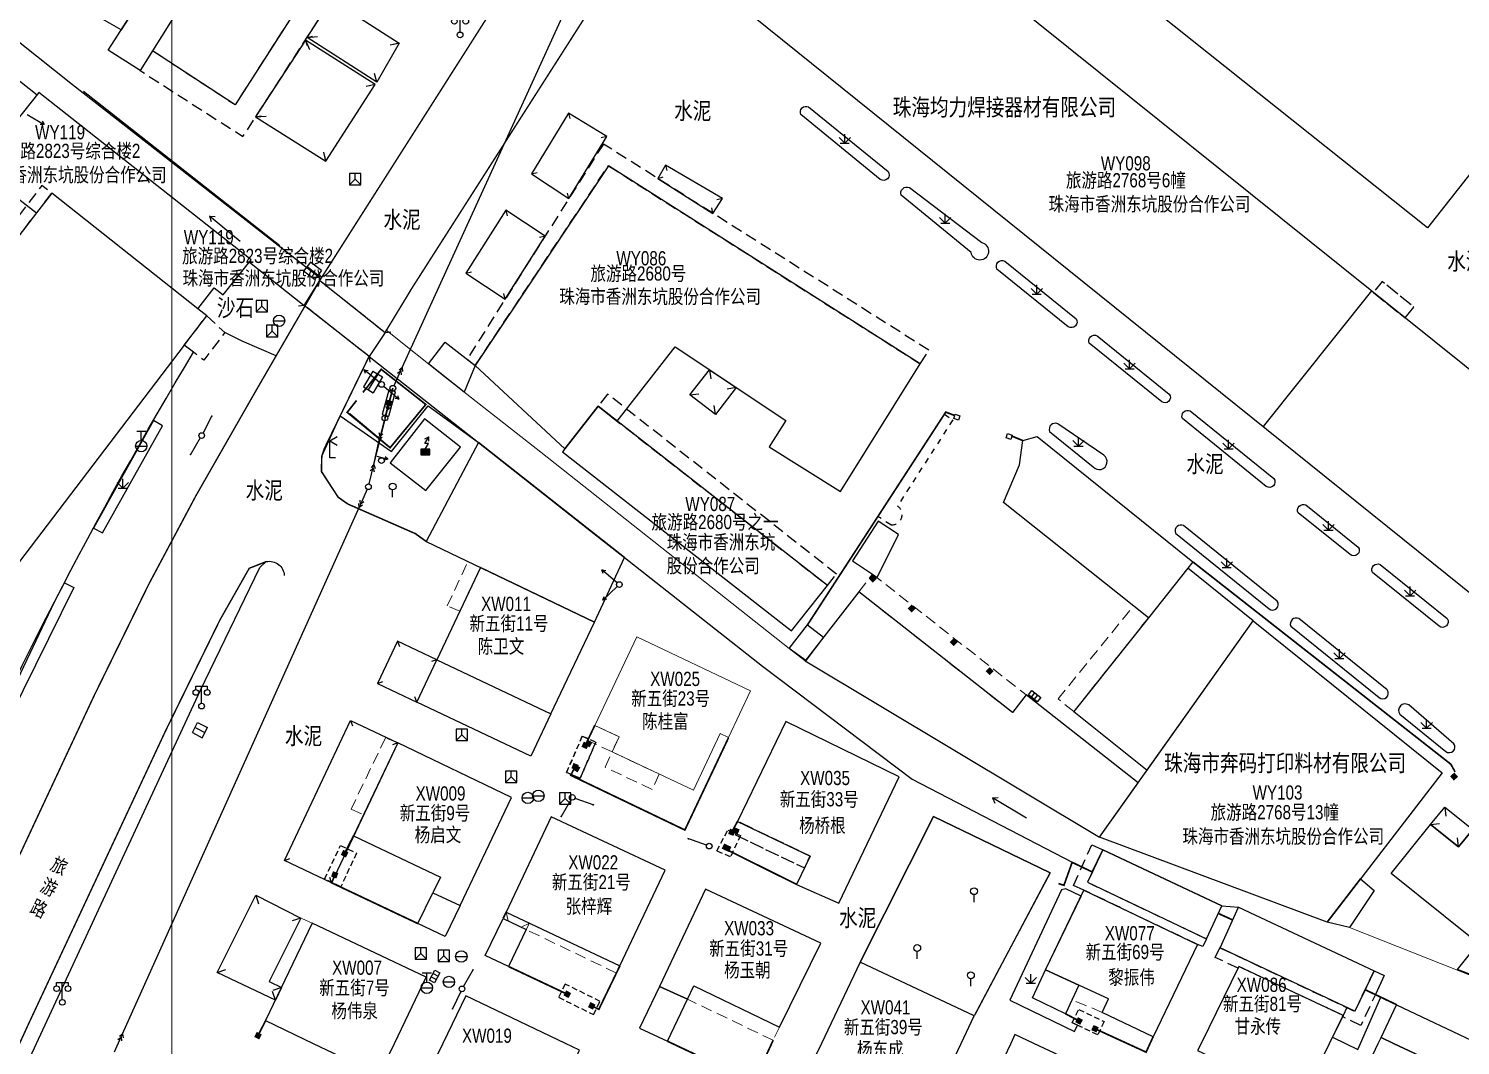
# Model space of a CAD drawing. Extents: x 396500 to 398250, y 1005980 to 1008200.
# Drawn here: x 397287.4 to 397413.3, y 1006999.8 to 1007089.2 of the extents above; entities that cross this region are included whole.
import ezdxf
from ezdxf.enums import TextEntityAlignment as Align

# ---------------------------------------------------------------- set-up
doc = ezdxf.new("R2010")
doc.units = 0
doc.header["$LTSCALE"] = 0.5
for name, pattern in [('X31', [1.8, 1.2, -0.6]), ('X32', [1.5, 1, -0.5]), ('X39', [3, 2.5, -0.5]), ('X5', [3, 2, -1]), ('X6', [2, 1, -1])]:
    doc.linetypes.add(name, pattern=pattern)
doc.layers.get('0').update_dxf_attribs({"linetype": 'CONTINUOUS'})
doc.layers.add('ASSIST', color=7, linetype='CONTINUOUS', plot=False)
for name, color, linetype in [('DLDW', 11, 'CONTINUOUS'), ('DLSS', 4, 'CONTINUOUS'), ('DMTZ', 3, 'CONTINUOUS'), ('GXYZ', 2, 'CONTINUOUS'), ('JMD', 6, 'CONTINUOUS'), ('SXSS', 5, 'CONTINUOUS'), ('ZBTZ', 3, 'CONTINUOUS'), ('权属人', 160, 'CONTINUOUS'), ('编号', 90, 'CONTINUOUS'), ('门牌号', 1, 'CONTINUOUS')]:
    doc.layers.add(name, color=color, linetype=linetype)
doc.layers.add('绘图层', color=6, linetype='CONTINUOUS', lineweight=5)
doc.styles.add('宋体', font='SIMSUN.TTF')
doc.styles.add('细等线体', font='长等线体_0.TTF', dxfattribs={"width": 0.8})
doc.linetypes.add('10422', pattern='A,2,[150,AAA.SHX,S=1,R=0,X=0,Y=1],2,[177,AAA.SHX,S=1,R=0,X=0,Y=0.8],1e-09', length=4)
doc.linetypes.add('1161', pattern='A,0,[149,AAA.SHX,S=0.15,R=0,X=0,Y=0],-1.6', length=1.6)
doc.linetypes.add('443', pattern='A,5,[169,AAA.SHX,S=0.83,R=0,X=0,Y=0],5', length=10)
doc.linetypes.add('444', pattern='A,4.5,[145,AAA.SHX,S=1,R=0,X=0,Y=1],4.5,-0.5,[146,AAA.SHX,S=1,R=0,X=0,Y=0],-0.5', length=10)
doc.linetypes.add('445', pattern='A,8,-0.5,[147,AAA.SHX,S=1,R=0,X=0,Y=0],-1.5', length=10)

# ---------------------------------------------------------------- blocks, each defined once
blk = doc.blocks.new('gc013a')
at = {"linetype": 'Continuous'}
blk.add_line((0.5, 0), (4, 0), dxfattribs=at)
at = {"linetype": 'Continuous', "flags": 128}
for points in [[(2.77, 0.35), (3.38, 0), (2.77, -0.35)], [(3.39, 0.35), (4, 0), (3.39, -0.35)]]:
    blk.add_lwpolyline(points, dxfattribs=at)
blk = doc.blocks.new('gc049')
for p, q in [((-1, 1), (-1, -1)), ((1, 1), (-1, 1)), ((-1, -1), (0, 0)), ((0, 0), (0, 1)), ((0, 0), (1, -1)), ((1, -1), (1, 1)), ((-1, -1), (1, -1))]:
    blk.add_line(p, q)
blk = doc.blocks.new('gc042')
blk.add_line((-1, 0), (1, 0))
blk.add_circle((0, 0), 1)
blk = doc.blocks.new('gc097')
for p, q in [((-1, 2.9), (-1, 3.5)), ((-1, 3.5), (1, 3.5)), ((0, 0.5), (0, 3.5)), ((1, 3.5), (1, 2.9))]:
    blk.add_line(p, q)
for centre in [(-1, 2.4), (1, 2.4), (0, 0)]:
    blk.add_circle(centre, 0.5)
blk = doc.blocks.new('gc133')
for p, q in [((-0.8, 2.6), (0.8, 2.6)), ((0, 1), (0, 2.6)), ((-1, 0), (1, 0))]:
    blk.add_line(p, q)
blk.add_circle((0, 0), 1)
blk = doc.blocks.new('gc041')
for p, q in [((-1, 0.5), (1, 0.5)), ((-1, -0.5), (-1, 0.5)), ((-0.33, 0.5), (-0.33, -0.5)), ((0.33, 0.5), (0.33, -0.5)), ((1, 0.5), (1, -0.5)), ((1, -0.5), (-1, -0.5))]:
    blk.add_line(p, q)
blk = doc.blocks.new('gc086')
for p, q in [((0, 0), (7, 0)), ((7, 0), (6.18, 0.57)), ((7, 0), (6.18, -0.57))]:
    blk.add_line(p, q)
blk = doc.blocks.new('gc052')
for p, q in [((0, 3), (1.3, 3.75)), ((0, 3), (1.3, 2.25)), ((0, 0), (0, 3)), ((1, 0), (0, 0))]:
    blk.add_line(p, q)
blk = doc.blocks.new('gc170')
at = {"linetype": 'Continuous'}
blk.add_circle((0, 0), 0.5, dxfattribs=at)
blk = doc.blocks.new('gc232')
for p, q in [((0.5, 1), (0.5, -1)), ((0.5, -1), (0.19, -0.46)), ((0.5, -1), (0.81, -0.46))]:
    blk.add_line(p, q)
blk.add_circle((0, 0), 0.5)
blk = doc.blocks.new('gc013c')
at = {"linetype": 'Continuous'}
blk.add_line((0.5, 0), (4, 0), dxfattribs=at)
at = {"linetype": 'Continuous', "const_width": 0.15, "flags": 128}
blk.add_lwpolyline([(3.775, 0, 1), (3.925, 0, 1)], format="xyb", close=True, dxfattribs=at)
blk = doc.blocks.new('gc013b')
at = {"linetype": 'Continuous'}
blk.add_line((0.5, 0), (4, 0), dxfattribs=at)
at = {"linetype": 'Continuous', "flags": 128}
blk.add_lwpolyline([(3.39, 0.35), (4, 0), (3.39, -0.35)], dxfattribs=at)
blk = doc.blocks.new('gc124')
for p, q in [((-1, 1), (0, 0)), ((-0.8, 0), (0.8, 0)), ((0, 0), (0, 1.6)), ((0, 0), (1, 1))]:
    blk.add_line(p, q)
blk = doc.blocks.new('gc325')
blk.add_line((0, 0), (0, 1.3))
blk.add_circle((0, 1.9), 0.6)
blk = doc.blocks.new('gc002')
at = {"const_width": 1}
blk.add_lwpolyline([(-0.5, 0), (0.5, 0)], dxfattribs=at)
blk = doc.blocks.new('*U88')
at = {"linetype": 'Continuous'}
for points in [[(0.8, 1), (-0.8, 1), (0.8, 0)], [(-0.8, 0), (0.8, 0), (-0.8, 1)], [(0.8, 0), (-0.8, 0), (0, 0)]]:
    blk.add_solid(points, dxfattribs=at)
blk = doc.blocks.new('gc129')
at = {"linetype": 'Continuous', "flags": 128}
for points in [[(-0.05, 2), (0.64, 3.2)], [(-0.05, 2.8), (0.64, 3.2)], [(0.64, 2.4), (0.64, 3.2)], [(-0.8, 0), (0, 0), (0.8, 0), (0.8, 1), (-0.8, 1), (-0.8, 0)], [(0.58, 2), (-0.05, 2)], [(0, 1), (0.58, 2)]]:
    blk.add_lwpolyline(points, dxfattribs=at)
at = {"linetype": 'Continuous'}
blk.add_blockref('*U88', (0, 0), dxfattribs=at)

msp = doc.modelspace()

# ---------------------------------------------------------------- linework, layer by layer
at = {"layer": 'ASSIST', "linetype": 'Continuous', "flags": 128}
for points in [[(397313.16, 1007067.95), (397312.19, 1007068.69)], [(397317.67, 1007059.11), (397316.84, 1007057.72)], [(397318.73, 1007054.98), (397319.43, 1007057.6)], [(397319.43, 1007057.6), (397318.73, 1007054.98)], [(397301.82, 1007027.32), (397302.68, 1007026.87)]]:
    msp.add_lwpolyline(points, dxfattribs=at)
msp.add_lwpolyline([(397313.01, 1007067.08), (397318.75, 1007062.5), (397317.34, 1007060.39), (397311.63, 1007064.88)], close=True, dxfattribs=at)
at = {"layer": 'ASSIST', "linetype": '1161', "flags": 128}
for points in [[(397322.53, 1007056.06), (397326.96, 1007052.83), (397322.35, 1007044.13), (397321.39, 1007044.82), (397315.45, 1007047.43), (397314.65, 1007047.99), (397313.16, 1007050.29), (397313.19, 1007051.64), (397314.8, 1007055.16), (397319.31, 1007052.03)], [(397366.96, 1007019.95), (397377.2, 1007014.98), (397370.54, 1007002.43), (397360.52, 1007007.14)]]:
    msp.add_lwpolyline(points, close=True, dxfattribs=at)
at = {"layer": 'DLDW', "color": 11, "linetype": 'Continuous'}
for p, q in [((397312.19, 1007068.69), (397311.58, 1007067.9)), ((397312.55, 1007067.16), (397311.58, 1007067.9)), ((397312.85, 1007067.55), (397311.88, 1007068.3)), ((397313.16, 1007067.95), (397312.55, 1007067.16)), ((397317.67, 1007059.11), (397318.53, 1007058.59)), ((397316.84, 1007057.72), (397317.69, 1007057.2)), ((397318.1, 1007058.85), (397317.27, 1007057.46)), ((397318.53, 1007058.59), (397317.69, 1007057.2)), ((397301.82, 1007027.32), (397302.27, 1007028.21)), ((397302.05, 1007027.76), (397302.91, 1007027.32)), ((397302.27, 1007028.21), (397303.14, 1007027.77)), ((397302.68, 1007026.87), (397303.14, 1007027.77))]:
    msp.add_line(p, q, dxfattribs=at)
at = {"layer": 'DLSS', "linetype": 'Continuous', "lineweight": 0, "const_width": 0.125, "flags": 128}
for points in [[(397278.92, 1007000), (397281.26, 1007005.09), (397293.17, 1007030.56), (397298, 1007040.41), (397302.14, 1007048.18), (397307.34, 1007057.28), (397313.01, 1007067.08), (397355.29, 1007133.51), (397393.14, 1007193.54), (397394.1, 1007195.04), (397397.24, 1007199.98), (397397.25, 1007200)], [(397308.31, 1007042.36), (397307.45, 1007042.02), (397306.81, 1007041.77), (397304.23, 1007037.22), (397299.48, 1007027.53), (397287.62, 1007002.16), (397286.61, 1006999.97)]]:
    msp.add_lwpolyline(points, dxfattribs=at)
at = {"layer": 'DLSS', "linetype": 'Continuous', "const_width": 0.125, "flags": 128}
for points in [[(397318.75, 1007062.5), (397321.16, 1007066.48), (397339.13, 1007094.61), (397359.91, 1007127.71), (397402.73, 1007195.84), (397405.37, 1007200)], [(397322.35, 1007044.13), (397321.39, 1007044.82), (397315.45, 1007047.43), (397314.65, 1007047.99), (397313.16, 1007050.29), (397313.19, 1007051.64), (397313.41, 1007052.3), (397317.34, 1007060.39)]]:
    msp.add_lwpolyline(points, dxfattribs=at)
at = {"layer": 'DLSS', "linetype": 'X6'}
msp.add_lwpolyline([(397367.92, 1007055.33), (397368.64, 1007054.81), (397363.79, 1007047.24, -0.788828), (397363.19, 1007045.59), (397362.06, 1007046.32)], format="xyb", dxfattribs=at)
at = {"layer": 'DMTZ', "linetype": '10422'}
for points in [[(397313.09, 1007067.21), (397291.28, 1007084.26), (397283.47, 1007090.47)], [(397281.82, 1007088.4), (397288.16, 1007083.4)], [(397306.82, 1007068.67), (397311.63, 1007064.88)], [(397317.34, 1007060.39), (397326.96, 1007052.83), (397337.1, 1007044.82), (397339.79, 1007042.72), (397351.93, 1007033.16), (397365.08, 1007023.22), (397379.14, 1007015.92), (397380.91, 1007015.07), (397381.84, 1007017.03), (397392.31, 1007012.09), (397393.77, 1007011.97), (397405.68, 1007006.38), (397406.58, 1007005.96), (397405.79, 1007004.29), (397407.66, 1007003.4), (397414.84, 1007000)], [(397317.34, 1007060.39), (397326.96, 1007052.83), (397337.1, 1007044.82), (397339.79, 1007042.72), (397351.93, 1007033.16), (397365.08, 1007023.22), (397379.14, 1007015.92), (397380.91, 1007015.07), (397381.84, 1007017.03), (397392.31, 1007012.09), (397393.77, 1007011.97), (397405.68, 1007006.38), (397406.58, 1007005.96), (397405.79, 1007004.29), (397407.66, 1007003.4), (397414.84, 1007000)], [(397259.52, 1006938.22), (397275.96, 1006973.83), (397288.1, 1007000)]]:
    msp.add_lwpolyline(points, dxfattribs=at)
at = {"layer": 'DMTZ', "linetype": '10422', "lineweight": 0}
msp.add_lwpolyline([(397423.42, 1007000), (397417.41, 1007004.79), (397416.04, 1007005.24), (397403.51, 1007010.18), (397401.56, 1007010.67), (397381.55, 1007018.12), (397355.67, 1007033.62), (397354.26, 1007034.71), (397332.43, 1007051.97), (397324.19, 1007058.44), (397318.82, 1007062.72)], dxfattribs=at)
at = {"layer": 'DMTZ', "linetype": '10422'}
msp.add_lwpolyline([(397288.1, 1007000), (397302.49, 1007031), (397307.74, 1007041.83), (397308.31, 1007042.36, -0.454867), (397309.89, 1007041.14)], format="xyb", dxfattribs=at)
at = {"layer": 'GXYZ', "linetype": 'Continuous'}
for p, q in [((397320.26, 1007059.42), (397360.18, 1007146.97)), ((397320.26, 1007059.42), (397320.26, 1007059.42)), ((397319.08, 1007057.44), (397318.5, 1007055.3)), ((397319.66, 1007057.28), (397319.08, 1007057.44)), ((397319.08, 1007055.14), (397319.66, 1007057.28)), ((397317.77, 1007050.88), (397318.95, 1007055.66)), ((397318.5, 1007055.3), (397319.08, 1007055.14)), ((397317.77, 1007050.88), (397318.23, 1007053.04)), ((397295.68, 1007000.84), (397316.47, 1007047.11))]:
    msp.add_line(p, q, dxfattribs=at)
at = {"layer": 'GXYZ', "linetype": 'Continuous', "const_width": 0.6, "flags": 128}
msp.add_lwpolyline([(397319.14, 1007056.53), (397319.02, 1007056.05)], dxfattribs=at)
at = {"layer": 'GXYZ', "linetype": 'Continuous', "flags": 128}
msp.add_lwpolyline([(397319.37, 1007057.36), (397318.79, 1007055.22)], dxfattribs=at)
at = {"layer": 'GXYZ', "linetype": 'Continuous'}
msp.add_lwpolyline([(397322.33, 1007048.6), (397325.37, 1007052.43), (397322.22, 1007054.9), (397319.2, 1007051.04)], close=True, dxfattribs=at)
at = {"layer": 'JMD', "linetype": 'Continuous'}
for p, q in [((397311.75, 1007088.21), (397312.11, 1007087.38)), ((397311.75, 1007088.21), (397311.86, 1007087.72)), ((397311.89, 1007088.43), (397312.38, 1007088.54)), ((397311.89, 1007088.43), (397312.82, 1007088.52)), ((397319.99, 1007087.95), (397319.21, 1007087.76)), ((397319.99, 1007087.95), (397319.51, 1007087.83)), ((397317.87, 1007084.29), (397317.09, 1007084.12)), ((397317.87, 1007084.29), (397317.38, 1007084.18)), ((397318.02, 1007084.5), (397317.83, 1007085.28)), ((397318.02, 1007084.5), (397317.9, 1007084.98)), ((397334.88, 1007081.78), (397335, 1007081.3)), ((397307.37, 1007081.45), (397307.86, 1007081.55)), ((397307.37, 1007081.45), (397308.29, 1007081.53)), ((397338.24, 1007079.73), (397337.75, 1007079.61)), ((397313.55, 1007077.55), (397313.37, 1007078.34)), ((397313.55, 1007077.55), (397313.44, 1007078.04)), ((397343.4, 1007077.22), (397343.52, 1007076.73)), ((397331.62, 1007076.45), (397332.11, 1007076.56)), ((397342.71, 1007076.05), (397343.19, 1007076.17)), ((397334.9, 1007074.27), (397334.79, 1007074.75)), ((397348.4, 1007074.29), (397347.92, 1007074.17)), ((397329.36, 1007073.26), (397329.47, 1007072.77)), ((397347.57, 1007072.97), (397347.46, 1007073.46)), ((397332.81, 1007070.97), (397332.32, 1007070.86)), ((397325.85, 1007067.72), (397326.34, 1007067.83)), ((397329.3, 1007065.43), (397329.2, 1007065.92)), ((397347.27, 1007059.23), (397347.39, 1007058.43)), ((397345.55, 1007057.03), (397346.34, 1007057.12)), ((397349.61, 1007057.67), (397348.81, 1007057.53)), ((397347.79, 1007055.28), (397347.68, 1007056.07)), ((397319.84, 1007035.36), (397320.01, 1007034.89)), ((397323.3, 1007033.73), (397322.83, 1007033.56)), ((397318.08, 1007031.64), (397318.55, 1007031.81)), ((397321.54, 1007030), (397321.37, 1007030.47)), ((397315.71, 1007028.4), (397315.88, 1007027.93)), ((397319.87, 1007026.43), (397319.4, 1007026.26)), ((397411.91, 1007020.78), (397411.99, 1007019.98)), ((397410.64, 1007019.24), (397411.44, 1007019.32)), ((397413.09, 1007017.27), (397413.01, 1007018.07)), ((397309.9, 1007016.08), (397310.37, 1007016.25)), ((397314.05, 1007014.12), (397313.88, 1007014.59)), ((397307.38, 1007013.03), (397307.63, 1007012.28)), ((397311.35, 1007011.02), (397310.59, 1007010.77)), ((397304, 1007006.24), (397304.76, 1007006.5)), ((397309.65, 1007004.92), (397308.89, 1007004.66)), ((397309.11, 1007003.8), (397308.84, 1007004.56))]:
    msp.add_line(p, q, dxfattribs=at)
at = {"layer": 'JMD', "linetype": 'Continuous', "flags": 128}
for points in [[(397324.3, 1007122.77), (397326.24, 1007125.8), (397333.17, 1007121.36), (397329.28, 1007115.3), (397327.38, 1007116.52), (397305.56, 1007082.51), (397298.3, 1007087.26), (397297.21, 1007085.53), (397294.42, 1007087.33), (397298.22, 1007093.26), (397302.1, 1007099.32), (397306.61, 1007106.35), (397308.94, 1007109.98), (397312.85, 1007116.08), (397313.31, 1007116.79), (397317.39, 1007123.15), (397319.23, 1007126.02)], [(397358.51, 1007113.02), (397362.59, 1007118.15), (397381.64, 1007103.02), (397389.37, 1007112.52), (397422.05, 1007086.49), (397410.37, 1007071.71)], [(397424.29, 1007051.04), (397357.34, 1007104.8), (397346.7, 1007091.47), (397348.49, 1007090.04), (397349.63, 1007091.48), (397414.81, 1007039.06)], [(397293.1, 1007090.5), (397294.1, 1007092.25), (397292.84, 1007092.96), (397296.14, 1007098.76), (397300.11, 1007096.21), (397295.56, 1007089.1)], [(397317.87, 1007084.29), (397311.75, 1007088.21), (397307.37, 1007081.45), (397313.55, 1007077.55)], [(397331.62, 1007076.45), (397334.9, 1007074.27), (397338.24, 1007079.73), (397334.88, 1007081.78)], [(397339.16, 1007054.7), (397344.26, 1007061.23), (397353.97, 1007054.77), (397352.51, 1007052.44), (397358.77, 1007048.53), (397365.79, 1007059.75), (397338.38, 1007077.15), (397326.67, 1007059.6), (397334.56, 1007052.28), (397337.48, 1007056.02)], [(397325.85, 1007067.72), (397329.3, 1007065.43), (397332.81, 1007070.97), (397329.36, 1007073.26)], [(397324.04, 1007061.66), (397326.67, 1007059.6), (397325.71, 1007057.24), (397322.57, 1007059.73)], [(397357.64, 1007040.26), (397337.48, 1007056.02), (397334.34, 1007052), (397354.47, 1007036.28)], [(397337.17, 1007037.04), (397339.79, 1007042.72), (397326.96, 1007052.83), (397322.35, 1007044.13)], [(397373.11, 1007047.56), (397374.5, 1007050.85), (397374.8, 1007053), (397376.06, 1007053.36), (397389.74, 1007042.34), (397385.84, 1007037.42)], [(397363.89, 1007044.75), (397362.09, 1007045.91), (397359.82, 1007042.41), (397361.59, 1007041.26), (397362, 1007040.97)], [(397337.17, 1007037.04), (397327.13, 1007041.84), (397323.3, 1007033.73), (397333.32, 1007028.97)], [(397395.06, 1007037.15), (397389.31, 1007041.79), (397385.84, 1007037.42), (397379.29, 1007029.17), (397385.73, 1007024.01)], [(397360.38, 1007039.71), (397355.67, 1007033.62), (397381.55, 1007018.12), (397384.95, 1007022.91), (397375.1, 1007030.64), (397373.9, 1007029.08)], [(397354.26, 1007034.71), (397355.88, 1007036.8), (397357.29, 1007035.71), (397355.72, 1007033.67)], [(397401.56, 1007010.67), (397381.55, 1007018.12), (397395.06, 1007037.15), (397411.67, 1007023.79)], [(397321.54, 1007030), (397323.3, 1007033.73), (397319.84, 1007035.36), (397318.08, 1007031.64)], [(397319.87, 1007026.43), (397314.05, 1007014.12), (397309.9, 1007016.08), (397315.71, 1007028.4)], [(397354.92, 1007013.98), (397358.63, 1007012.33), (397363.95, 1007023.43), (397353.97, 1007028.31), (397349.73, 1007019.52), (397356.11, 1007016.46)], [(397323.62, 1007014.62), (397322.96, 1007013.23), (397325.34, 1007012.11), (397329.87, 1007021.62), (397319.87, 1007026.43), (397315.98, 1007018.26)], [(397329.39, 1007011.54), (397339.39, 1007006.82), (397343.37, 1007015.22), (397333.36, 1007019.93)], [(397339.39, 1007006.82), (397343.37, 1007015.22), (397333.36, 1007019.93), (397329.39, 1007011.54)], [(397392.31, 1007012.09), (397381.84, 1007017.03), (397380.48, 1007014.16), (397390.94, 1007009.19)], [(397404.48, 1007014.47), (397405.7, 1007013.44), (397403.51, 1007010.18), (397401.56, 1007010.67)], [(397357.04, 1007008.81), (397346.91, 1007013.56), (397342.87, 1007005.01), (397345.34, 1007003.88), (397345.9, 1007005.05), (397353.43, 1007001.43)], [(397353.43, 1007001.43), (397357.04, 1007008.81), (397346.91, 1007013.56), (397342.87, 1007005.01), (397345.34, 1007003.88), (397345.9, 1007005.05)], [(397390.15, 1007008.69), (397386.26, 1007000.58), (397381.78, 1007002.73), (397382.34, 1007003.91), (397376.81, 1007006.46), (397380.18, 1007013.47)], [(397405.68, 1007006.38), (397403.99, 1007002.82), (397392.14, 1007008.4), (397393.77, 1007011.97)], [(397413.02, 1007006.49), (397414.18, 1007007.95), (397416.44, 1007006.16), (397415.84, 1007005.4)]]:
    msp.add_lwpolyline(points, close=True, dxfattribs=at)
at = {"layer": 'JMD', "linetype": 'X5', "flags": 128}
for points in [[(397298.3, 1007087.26), (397297.21, 1007085.53), (397306.26, 1007079.73), (397329.28, 1007115.3), (397327.38, 1007116.52), (397305.56, 1007082.51)], [(397303.07, 1007063.96), (397304.67, 1007062.49), (397302.81, 1007060.06), (397301.91, 1007060.76), (397301.1, 1007061.38)]]:
    msp.add_lwpolyline(points, close=True, dxfattribs=at)
at = {"layer": 'JMD', "linetype": 'Continuous', "flags": 128}
for points in [[(397298.22, 1007093.26), (397300.83, 1007091.28), (397298.3, 1007087.26)], [(397405.46, 1007066.16), (397395.94, 1007054.23)], [(397301.1, 1007061.38), (397266.53, 1007016)], [(397319.57, 1007000), (397322.35, 1007005.82), (397312.34, 1007010.57), (397308.25, 1007002.01), (397312.44, 1007000)], [(397369.39, 1007000), (397370.54, 1007002.43), (397360.52, 1007007.14), (397357.1, 1007000)], [(397401.75, 1007000), (397402.96, 1007002.46), (397393.79, 1007006.75), (397390.47, 1007000)], [(397334.6, 1007000), (397325.85, 1007004.18), (397323.82, 1007000)], [(397404.49, 1007000), (397406.28, 1007004.06), (397404.89, 1007004.72), (397403.99, 1007002.82), (397403.29, 1007003.16), (397402.96, 1007002.46), (397402.02, 1007000.56), (397403.16, 1007000)], [(397406.05, 1007000), (397406.3, 1007000.52), (397407.66, 1007003.4), (397414.84, 1007000)], [(397407.4, 1007000), (397406.3, 1007000.52), (397407.66, 1007003.4), (397414.84, 1007000)], [(397312.44, 1007000), (397318.24, 1006997.23), (397319.57, 1007000)], [(397323.82, 1007000), (397321.11, 1006994.43), (397323.28, 1006993.4), (397323.92, 1006994.76), (397326.76, 1006993.41), (397331.73, 1006991.06), (397333.73, 1006995.14), (397335.83, 1006999.41), (397334.6, 1007000)], [(397357.1, 1007000), (397356.63, 1006999.02), (397364.73, 1006995.47), (397364.11, 1006994.16), (397366.18, 1006993.18), (397368.52, 1006998.15), (397369.39, 1007000)], [(397373.74, 1007000), (397370.07, 1006992.26), (397372.4, 1006991.12), (397372.96, 1006992.3), (397378.56, 1006989.75), (397378.04, 1006988.66), (397380.11, 1006987.68), (397384.09, 1006996.09), (397375.78, 1007000)], [(397375.78, 1007000), (397374.11, 1007000.78), (397373.74, 1007000)], [(397390.47, 1007000), (397390.16, 1006999.37), (397399.33, 1006995.08), (397401.75, 1007000)], [(397414.84, 1007000), (397417.67, 1006998.66), (397417.15, 1006997.55), (397414.24, 1006998.94), (397413.4, 1006997.17), (397416.32, 1006995.8), (397412.1, 1006986.84), (397402.08, 1006991.6), (397406.05, 1007000)], [(397403.16, 1007000), (397404.25, 1006999.46), (397404.49, 1007000)], [(397406.3, 1007000.52), (397407.4, 1007000)], [(397414.84, 1007000), (397417.67, 1006998.66), (397416.32, 1006995.8), (397407.4, 1007000)], [(397407.4, 1007000), (397413.4, 1006997.17)]]:
    msp.add_lwpolyline(points, dxfattribs=at)
at = {"layer": 'JMD', "linetype": 'Continuous'}
for points in [[(397318.02, 1007084.5), (397311.89, 1007088.43), (397314.04, 1007091.77), (397319.99, 1007087.95)], [(397349.61, 1007057.67), (397347.79, 1007055.28), (397345.55, 1007057.03), (397347.27, 1007059.23)], [(397368.86, 1007055.32), (397369.27, 1007055.18), (397369.14, 1007054.8), (397368.73, 1007054.94)], [(397373.46, 1007053.61), (397373.87, 1007053.47), (397373.74, 1007053.09), (397373.33, 1007053.23)], [(397323.3, 1007033.73), (397333.32, 1007028.97), (397331.56, 1007025.25), (397321.54, 1007030)], [(397411.91, 1007020.78), (397414.36, 1007018.81), (397413.09, 1007017.27), (397410.64, 1007019.24)], [(397421.25, 1007013.29), (397416.52, 1007007.44), (397407.18, 1007014.93), (397410.64, 1007019.24), (397413.09, 1007017.27), (397414.36, 1007018.81)], [(397311.35, 1007011.02), (397308.57, 1007005.44), (397309.65, 1007004.92), (397309.11, 1007003.8), (397304, 1007006.24), (397307.38, 1007013.03)], [(397322.96, 1007013.23), (397325.34, 1007012.11), (397324.02, 1007009.41), (397321.64, 1007010.53)], [(397331.16, 1007010.01), (397329.6, 1007006.76), (397327.56, 1007007.74), (397329.13, 1007010.99)], [(397376.81, 1007006.46), (397379.72, 1007005.12), (397378.55, 1007002.61), (397375.66, 1007004.01)], [(397342.87, 1007005.01), (397341.11, 1007001.35), (397343.57, 1007000.19), (397345.34, 1007003.88)]]:
    msp.add_lwpolyline(points, close=True, dxfattribs=at)
at = {"layer": 'JMD', "linetype": 'Continuous', "flags": 128}
msp.add_lwpolyline([(397283.01, 1007076.94), (397288.12, 1007073.01), (397252.75, 1007026.99), (397266.53, 1007016, 0.487634), (397278.92, 1007016.13, -0.032506), (397301.91, 1007060.76), (397301.1, 1007061.38), (397303.07, 1007063.96), (397302.28, 1007064.59), (397303.74, 1007066.43), (397304.52, 1007065.8), (397306.98, 1007068.88), (397288.32, 1007083.6)], format="xyb", close=True, dxfattribs=at)
at = {"layer": 'JMD', "linetype": '444', "flags": 128}
msp.add_lwpolyline([(397309.49, 1007070.13), (397292.23, 1007083.69)], dxfattribs=at)
at = {"layer": 'JMD', "linetype": 'X5'}
for points in [[(397338.38, 1007077.15), (397365.79, 1007059.75), (397366.55, 1007060.94), (397337.94, 1007079.07), (397325.96, 1007060.15), (397326.67, 1007059.6)], [(397357.64, 1007040.26), (397358.42, 1007041.26), (397338.31, 1007057.08), (397337.48, 1007056.02)], [(397380.48, 1007014.16), (397390.94, 1007009.19), (397390.62, 1007008.53), (397390.15, 1007008.69), (397380.18, 1007013.47), (397379.26, 1007013.89), (397380.86, 1007017.47), (397381.84, 1007017.03)], [(397405.68, 1007006.38), (397406.58, 1007005.96), (397404.51, 1007001.57), (397402.9, 1007002.36), (397402.96, 1007002.46), (397393.79, 1007006.75), (397393.73, 1007006.61), (397391.72, 1007007.55), (397392.12, 1007008.41), (397403.99, 1007002.82)]]:
    msp.add_lwpolyline(points, close=True, dxfattribs=at)
at = {"layer": 'JMD', "linetype": 'Continuous', "elevation": 16.87, "flags": 128}
msp.add_lwpolyline([(397343.4, 1007077.22), (397342.71, 1007076.05), (397347.57, 1007072.97), (397348.4, 1007074.29)], close=True, dxfattribs=at)
at = {"layer": 'JMD', "linetype": 'X5', "elevation": 45.01, "flags": 128}
msp.add_lwpolyline([(397253.9, 1007030.3), (397254.78, 1007029.63), (397289.46, 1007074.75), (397288.58, 1007075.42)], close=True, dxfattribs=at)
at = {"layer": 'JMD', "linetype": 'Continuous', "elevation": 16.41, "flags": 128}
msp.add_lwpolyline([(397302.28, 1007064.59), (397289.46, 1007074.75), (397288.12, 1007073.01)], dxfattribs=at)
at = {"layer": 'JMD', "linetype": 'X39', "flags": 128}
for points in [[(397408.4, 1007063.8), (397409.16, 1007064.74), (397406.38, 1007066.98), (397405.63, 1007066.02)], [(397349.73, 1007019.52), (397349.18, 1007018.51), (397355.61, 1007015.42), (397356.11, 1007016.46)]]:
    msp.add_lwpolyline(points, close=True, dxfattribs=at)
at = {"layer": 'JMD', "color": 6, "linetype": '443', "const_width": 0.15, "flags": 128}
for points in [[(397315.63, 1007055.36), (397319.19, 1007052.37), (397322.33, 1007056.17), (397318.41, 1007059.26), (397316.8, 1007057.23)], [(397322.33, 1007056.17), (397318.41, 1007059.26), (397316.8, 1007057.23)], [(397316.24, 1007056.52), (397315.42, 1007055.48), (397319.19, 1007052.37), (397322.33, 1007056.17)], [(397316.24, 1007056.52), (397315.42, 1007055.48)], [(397368.82, 1007055.2), (397368.03, 1007055.5), (397358.6, 1007040.99), (397355.88, 1007036.8)], [(397374.8, 1007053), (397373.84, 1007053.39)], [(397412.8, 1007023.87), (397412.43, 1007024.54), (397389.74, 1007042.34)], [(397337.18, 1007027.96), (397336.37, 1007026.24)], [(397335.4, 1007024.22), (397335.07, 1007023.57), (397345.1, 1007018.76), (397348.94, 1007026.88)], [(397336.55, 1007026.63), (397336.37, 1007026.24)], [(397349.73, 1007019.52), (397349.18, 1007018.51)], [(397315.98, 1007018.26), (397315.21, 1007016.75)], [(397348.58, 1007017.13), (397354.92, 1007013.98)], [(397380.91, 1007015.07), (397379.14, 1007015.92), (397378.42, 1007013.9), (397377.94, 1007014.05)], [(397314.31, 1007014.73), (397314.05, 1007014.12), (397321.64, 1007010.53)], [(397329.39, 1007011.54), (397329.13, 1007010.99)], [(397393.25, 1007010.85), (397392, 1007011.42)], [(397329.6, 1007006.76), (397334.77, 1007004.32)], [(397336.91, 1007003.3), (397337.54, 1007003), (397339.39, 1007006.82)], [(397407.66, 1007003.4), (397404.89, 1007004.72)], [(397407.66, 1007003.4), (397406.28, 1007004.06)], [(397378.55, 1007002.61), (397379.75, 1007001.97)], [(397308.25, 1007002.01), (397307.58, 1007000.68)], [(397381.15, 1007001.29), (397383.96, 1007000)], [(397343.57, 1007000.19), (397348.01, 1006998.09)], [(397343.57, 1007000.19), (397343.97, 1007000)], [(397351.16, 1006996.6), (397352.86, 1007000.27)], [(397352.74, 1007000), (397352.86, 1007000.27)], [(397383.96, 1007000), (397385.64, 1006999.23), (397385.99, 1007000)], [(397385.99, 1007000), (397386.26, 1007000.58)]]:
    msp.add_lwpolyline(points, dxfattribs=at)
at = {"layer": 'JMD', "linetype": 'X5', "lineweight": 0}
for points in [[(397324.21, 1007038.47), (397326.04, 1007042.36), (397327.13, 1007041.84), (397325.32, 1007038)], [(397360.38, 1007039.71), (397361.59, 1007041.26), (397375.1, 1007030.64), (397373.9, 1007029.08)], [(397379.29, 1007029.17), (397377.9, 1007030.28), (397384.53, 1007038.46), (397385.84, 1007037.42)], [(397338.7, 1007025.63), (397336.55, 1007026.63), (397337.18, 1007027.96), (397339.32, 1007026.96)], [(397319.87, 1007026.43), (397318.78, 1007026.86), (397315.77, 1007020.6), (397316.85, 1007020.09)], [(397338.08, 1007024.28), (397338.7, 1007025.63), (397342.85, 1007023.67), (397342.23, 1007022.32)], [(397329.39, 1007011.54), (397329.57, 1007010.77), (397330.71, 1007010.22), (397331.44, 1007010.58)], [(397312.34, 1007010.57), (397311.35, 1007011.02), (397308.57, 1007005.44), (397309.65, 1007004.92)], [(397331.44, 1007010.58), (397339.39, 1007006.82), (397339.08, 1007006.18), (397331.16, 1007010.01)], [(397352.86, 1007000.27), (397345.34, 1007003.88), (397345.9, 1007005.05), (397353.43, 1007001.43)], [(397381.78, 1007002.73), (397379.12, 1007003.84), (397379.72, 1007005.12), (397382.34, 1007003.91)]]:
    msp.add_lwpolyline(points, close=True, dxfattribs=at)
at = {"layer": 'JMD', "linetype": 'Continuous', "lineweight": 0}
msp.add_lwpolyline([(397345.85, 1007022.26), (397348.21, 1007027.23), (397348.94, 1007026.88), (397350.86, 1007031), (397340.88, 1007035.74), (397337.18, 1007027.96), (397339.32, 1007026.96), (397338.7, 1007025.63)], close=True, dxfattribs=at)
at = {"layer": 'JMD', "linetype": 'X32'}
for points in [[(397334.7, 1007023.82), (397336.08, 1007027), (397337.27, 1007026.49), (397335.9, 1007023.31)], [(397347.9, 1007016.93), (397348.87, 1007018.76), (397349.99, 1007018.28), (397349.1, 1007016.41)], [(397314.85, 1007013.77), (397313.43, 1007014.46), (397314.83, 1007017.4), (397316.25, 1007016.72)], [(397334, 1007004.06), (397337.07, 1007002.53), (397337.65, 1007003.69), (397334.58, 1007005.22)], [(397381.95, 1007001.91), (397381.39, 1007000.74), (397379.15, 1007001.82), (397379.72, 1007002.99)]]:
    msp.add_lwpolyline(points, close=True, dxfattribs=at)
at = {"layer": 'JMD', "linetype": 'X32', "flags": 128}
msp.add_lwpolyline([(397336.08, 1007027), (397334.7, 1007023.82), (397335.9, 1007023.31), (397337.27, 1007026.49)], close=True, dxfattribs=at)
at = {"layer": 'JMD', "linetype": '445', "flags": 128}
msp.add_lwpolyline([(397370.64, 1007002.61), (397377.2, 1007014.98), (397366.96, 1007019.95), (397360.52, 1007007.14)], dxfattribs=at)
at = {"layer": 'SXSS', "linetype": 'Continuous'}
for p, q in [((397313.01, 1007067.08), (397311.63, 1007064.88)), ((397313.01, 1007067.08), (397312.95, 1007067.57)), ((397311.63, 1007064.88), (397311.13, 1007064.82)), ((397318.75, 1007062.5), (397317.34, 1007060.39)), ((397318.75, 1007062.5), (397319.25, 1007062.56)), ((397317.34, 1007060.39), (397317.4, 1007059.9))]:
    msp.add_line(p, q, dxfattribs=at)
at = {"layer": 'SXSS', "linetype": 'X31', "flags": 128}
for points in [[(397313.01, 1007067.08), (397318.75, 1007062.5)], [(397317.34, 1007060.39), (397311.63, 1007064.88)]]:
    msp.add_lwpolyline(points, dxfattribs=at)
at = {"layer": 'ZBTZ', "linetype": '1161'}
for points in [[(397355.3, 1007081.66, -0.714714), (397355.98, 1007082.33), (397362.96, 1007076.65, -0.84489), (397362.28, 1007075.95)], [(397364.12, 1007074.56, -0.677606), (397364.83, 1007075.24), (397371.2, 1007070.4, -1.878917), (397370.25, 1007069.53)], [(397372.53, 1007068.08, -0.721259), (397373.21, 1007068.78), (397379.48, 1007063.71, -0.84489), (397378.8, 1007063.01)], [(397380.65, 1007061.55, -0.712676), (397381.33, 1007062.22), (397387.68, 1007057.08, -0.879475), (397387.01, 1007056.41)], [(397388.84, 1007054.93, -0.709935), (397389.52, 1007055.6), (397396.87, 1007049.66, -0.84489), (397396.2, 1007048.96)], [(397377.87, 1007054.47, 0.677606), (397377.16, 1007053.8), (397380.99, 1007050.7, 1.149447), (397381.92, 1007051.7)], [(397399.01, 1007046.64, -0.717909), (397399.69, 1007047.34), (397404.28, 1007043.64, -0.878002), (397403.58, 1007042.97)], [(397388.94, 1007045.53, 0.677606), (397388.23, 1007044.86), (397396.46, 1007038.21, 0.878002), (397397.17, 1007038.88)], [(397405.54, 1007041.41, -0.72252), (397406.22, 1007042.1), (397412.11, 1007037.34, -0.855556), (397411.39, 1007036.68)], [(397399.06, 1007037.35, 0.677606), (397398.35, 1007036.68), (397406.12, 1007030.4, 0.878002), (397406.83, 1007031.07)], [(397408.72, 1007029.76, 0.8194), (397407.94, 1007028.93), (397411.98, 1007025.67, 0.878002), (397412.69, 1007026.34)]]:
    msp.add_lwpolyline(points, format="xyb", close=True, dxfattribs=at)
at = {"layer": 'ZBTZ', "linetype": '1161', "elevation": 16.41, "flags": 128}
msp.add_lwpolyline([(397309.17, 1007060.44), (397306.18, 1007061.75), (397304.67, 1007062.49)], dxfattribs=at)
at = {"layer": 'ZBTZ', "linetype": '1161', "flags": 128}
for points in [[(397293.9, 1007044.88), (397299.18, 1007054.28), (397298.38, 1007054.75), (397293.11, 1007045.31)], [(397379.15, 1007001.82), (397379.33, 1007002.19), (397378.55, 1007002.61), (397375.66, 1007004.01), (397376.81, 1007006.46), (397379.92, 1007012.94), (397378.58, 1007013.59), (397378.21, 1007013.49), (397373.66, 1007003.81), (397379.36, 1007001.04), (397379.61, 1007001.6)]]:
    msp.add_lwpolyline(points, close=True, dxfattribs=at)
msp.add_lwpolyline([(397252.75, 1007026.99), (397266.53, 1007016, 0.48763), (397278.92, 1007016.13), (397289.69, 1007038.82), (397290.58, 1007040.49), (397291.38, 1007040.07), (397285.79, 1007028.75), (397280.14, 1007016.53, -0.537214), (397265.59, 1007015.46), (397251.47, 1007026.77), (397252.47, 1007028.54), (397253.39, 1007027.83)], format="xyb", close=True, dxfattribs=at)
at = {"layer": '绘图层', "linetype": 'Continuous', "flags": 128}
for points in [[(396900, 1007130), (396900, 1006730), (397300, 1006730), (397300, 1007130)], [(397300, 1007130), (397300, 1006730), (397700, 1006730), (397700, 1007130)]]:
    msp.add_lwpolyline(points, close=True, dxfattribs=at)

# ---------------------------------------------------------------- block references
at = {"layer": 'DLDW', "linetype": 'Continuous', "xscale": 0.5, "yscale": 0.5, "zscale": 0.5}
for p in [(397325.34, 1007088.66, 16.71), (397302.62, 1007029.65, 32.82), (397290.38, 1007003.61, 32.84)]:
    msp.add_blockref('gc097', p, dxfattribs=at)
at = {"layer": 'DLSS', "linetype": 'Continuous', "xscale": 0.5, "yscale": 0.5}
msp.add_blockref('gc052', (397313.9, 1007051.48, 16.45), dxfattribs=at)
at = {"layer": 'GXYZ', "linetype": 'Continuous', "yscale": 0.5}
for name, p, xscale, rotation in [('gc013b', (397287.07, 1007081.8), 0.5, 329.4932666652794), ('gc013b', (397318.44, 1007057.93), 0.5, 139.7699079560688), ('gc013a', (397319.43, 1007057.6), 0.4999999999999999, 65.48706232848261), ('gc013b', (397318.44, 1007057.93), 0.5, 319.9101408853655), ('gc013a', (397319.43, 1007057.6), 0.4999999999999999, 256.1116353303746), ('gc013c', (397302.63, 1007053.44), 0.5, 62.58983690081889), ('gc013a', (397318.73, 1007054.98), 0.4999999999999998, 255.6199995797841), ('gc013c', (397302.63, 1007053.44), 0.5, 239.3386150266341), ('gc013a', (397317.29, 1007048.94), 0.5, 76.11163533037453), ('gc013a', (397317.29, 1007048.94), 0.4999999999999999, 245.8049744590901), ('gc013b', (397339.34, 1007040.34), 0.5, 139.9101408853655), ('gc013b', (397339.34, 1007040.34), 0.5, 223.8482821995909), ('gc013c', (397335.2, 1007021.63), 0.5, 240.1048926759882), ('gc013c', (397335.2, 1007021.63), 0.5, 340.3962218842902), ('gc013c', (397347.24, 1007017.34), 0.5, 160.3962218842902), ('gc013c', (397325.51, 1007004.79), 0.4999999999999999, 60.10489267598813), ('gc013c', (397325.51, 1007004.79), 0.5, 244.4977927391698), ('gc013a', (397294.86, 1006999.02), 0.5, 65.80497445909008)]:
    msp.add_blockref(name, p, dxfattribs=dict(at, xscale=xscale, rotation=rotation))
at = {"layer": 'GXYZ', "linetype": 'Continuous', "yscale": 0.5, "zscale": 0.5}
for name, p, xscale in [('gc049', (397316.12, 1007075.99, 16.63), 0.4999999999999999), ('gc049', (397307.92, 1007064.81, 16.46), 0.4999999999999999), ('gc049', (397308.82, 1007062.63, 16.21), 0.4999999999999999), ('gc049', (397325.49, 1007027.13, 16.58), 0.4999999999999999), ('gc049', (397329.83, 1007023.44, 16.53), 0.4999999999999999), ('gc042', (397331.3, 1007021.58, 16.52), 0.5), ('gc042', (397332.22, 1007021.76, 16.53), 0.5), ('gc049', (397334.59, 1007021.53, 16.64), 0.4999999999999999), ('gc049', (397321.9, 1007007.89, 16.5), 0.4999999999999999), ('gc049', (397323.91, 1007007.69, 16.52), 0.4999999999999999), ('gc042', (397325.45, 1007007.64, 16.51), 0.5), ('gc133', (397322.42, 1007004.89, 17.38), 0.5), ('gc042', (397324.36, 1007005.4, 16.5), 0.5)]:
    msp.add_blockref(name, p, dxfattribs=dict(at, xscale=xscale))
at = {"layer": 'GXYZ', "linetype": 'Continuous', "xscale": 0.5, "yscale": 0.5, "zscale": 0.5}
for name, p, rotation in [('gc042', (397309.43, 1007063.53), 0.003033746810568635), ('gc232', (397318.43, 1007051.24), 74.73425748576801)]:
    msp.add_blockref(name, p, dxfattribs=dict(at, rotation=rotation))
at = {"layer": 'GXYZ', "linetype": 'Continuous', "xscale": 0.5, "yscale": 0.5}
for name, p in [('gc170', (397318.44, 1007057.93)), ('gc170', (397319.43, 1007057.6)), ('gc170', (397319.43, 1007057.6)), ('gc170', (397319.43, 1007057.6)), ('gc170', (397318.73, 1007054.98)), ('gc170', (397318.73, 1007054.98)), ('gc133', (397297.32, 1007052.51, 17.26)), ('gc170', (397302.63, 1007053.44)), ('gc129', (397322.28, 1007051.74)), ('gc170', (397317.29, 1007048.94)), ('gc170', (397339.34, 1007040.34)), ('gc170', (397339.34, 1007040.34)), ('gc170', (397335.2, 1007021.63)), ('gc170', (397347.24, 1007017.34)), ('gc170', (397325.51, 1007004.79))]:
    msp.add_blockref(name, p, dxfattribs=at)
at = {"layer": 'GXYZ', "xscale": 0.5, "yscale": 0.5, "zscale": 0.5}
for p, rotation in [((397375.84, 1007030.53), 141.4944344441618), ((397323.11, 1007005.88, 16.47), 62.71094179322071)]:
    msp.add_blockref('gc041', p, dxfattribs=dict(at, rotation=rotation))
at = {"layer": 'JMD', "linetype": 'Continuous', "yscale": 0.5, "zscale": 0.5}
for p, xscale, rotation in [((397361.63, 1007040.86), 0.5, 225.0020754276921), ((397365.03, 1007038.23), 0.5, 225.0020754276921), ((397368.73, 1007035.27), 0.5, 225.0020754276922), ((397371.89, 1007032.73), 0.5, 225.0020754276922), ((397336.34, 1007026.2), 0.5, 336.0831646610564), ((397336.63, 1007026.37), 0.5, 240.2565003364112), ((397335.45, 1007024.33), 0.5, 337.985510197745), ((397335.58, 1007024.17), 0.4999999999999999, 240.2565003364112), ((397412.71, 1007023.46), 0.5, 310.788107337467), ((397349.22, 1007018.56), 0.5, 340.2915715155719), ((397349.59, 1007018.67), 0.5, 246.7920568168767), ((397348.67, 1007017.24), 0.5, 334.0469304921531), ((397348.86, 1007017.15), 0.4999999999999999, 246.7920568168767), ((397315.19, 1007016.68), 0.5, 63.54771779928876), ((397314.32, 1007014.82), 0.5, 340.0626278073987), ((397334.77, 1007004.32), 0.5, 331.6879940377952), ((397336.91, 1007003.3), 0.5, 334.6683977876605), ((397379.75, 1007001.97), 0.5, 152.0200536090115), ((397307.58, 1007000.68), 0.5, 62.86397949007455), ((397381.15, 1007001.29), 0.5, 335.3728737121378)]:
    msp.add_blockref('gc002', p, dxfattribs=dict(at, xscale=xscale, rotation=rotation))
at = {"layer": 'SXSS', "linetype": 'Continuous', "xscale": 0.5, "yscale": 0.5, "zscale": 0.5}
for p, rotation in [((397306.02, 1007070.5), 140.5136645258487), ((397375.14, 1007019.79), 149.2908426433693)]:
    msp.add_blockref('gc086', p, dxfattribs=dict(at, rotation=rotation))
at = {"layer": 'ZBTZ', "linetype": 'Continuous', "xscale": 0.5, "yscale": 0.5}
for name, p in [('gc124', (397359.15, 1007079.13)), ('gc124', (397367.99, 1007072.12)), ('gc124', (397376.03, 1007065.88)), ('gc124', (397384.19, 1007059.29)), ('gc124', (397379.7, 1007052.51)), ('gc124', (397392.89, 1007052.26)), ('gc124', (397295.69, 1007048.82)), ('gc325', (397319.41, 1007048.01)), ('gc124', (397401.67, 1007045.12)), ('gc124', (397392.73, 1007041.84)), ('gc124', (397408.84, 1007039.36)), ('gc124', (397402.63, 1007033.85)), ('gc124', (397410.3, 1007027.7)), ('gc325', (397370.52, 1007012.43)), ('gc325', (397365.52, 1007007.43)), ('gc325', (397370.24, 1007005.04)), ('gc124', (397375.51, 1007005.29))]:
    msp.add_blockref(name, p, dxfattribs=at)

# ---------------------------------------------------------------- texts
at = {"layer": 'DLSS', "linetype": 'Continuous', "style": '细等线体', "width": 0.8}
for s, p in [('水泥', (397345.79, 1007082.02)), ('水泥', (397320.24, 1007072.45)), ('水泥', (397413.74, 1007068.78)), ('沙石', (397305.6, 1007064.69)), ('水泥', (397390.82, 1007050.97)), ('水泥', (397308.13, 1007048.65)), ('水泥', (397311.58, 1007027.06)), ('水泥', (397360.29, 1007011.06))]:
    msp.add_text(s, height=1.5, dxfattribs=at).set_placement(p, align=Align.MIDDLE)
at = {"layer": 'DLSS', "linetype": 'Continuous', "insert": (397287.38, 1007011.46), "char_height": 1.25, "width": 0.8, "attachment_point": 7, "rotation": 334.5123, "style": '细等线体'}
msp.add_mtext('旅游路', dxfattribs=at)
at = {"layer": 'JMD', "linetype": 'Continuous', "style": '宋体', "width": 0.8}
for s, p in [(' 珠海均力焊接器材有限公司', (397362.55, 1007081.11)), ('珠海市奔码打印料材有限公司', (397387.22, 1007023.45))]:
    msp.add_text(s, height=1.5, dxfattribs=at).set_placement(p, align=Align.BOTTOM_LEFT)
at = {"layer": '权属人', "linetype": 'Continuous', "char_height": 1.25, "attachment_point": 1, "style": '细等线体'}
for s, width, insert, own_width in [('珠海市香洲东坑股份合作公司', 2.4705, (397281.82, 1007076.99), 17.5577), ('珠海市香洲东坑股份合作公司', 2.4705, (397377.07, 1007074.42), 23.6044), ('珠海市香洲东坑股份合作公司', 2.4705, (397300.95, 1007067.9), 17.5577), ('珠海市香洲东坑股份合作公司', 2.4705, (397334.06, 1007066.29), 17.211), ('珠海市香洲东坑股份合作公司', 2.4705, (397343.5, 1007044.7), 9.5572), ('陈卫文', 1.0018, (397326.89, 1007035.54), 4.2025), ('陈桂富', 1.0018, (397341.34, 1007028.94), 4.3088), ('杨桥根', 1.0018, (397355.14, 1007019.79), 4.3254), ('杨启文', 1.0018, (397321.35, 1007018.97), 4.1303), ('珠海市香洲东坑股份合作公司', 2.4705, (397388.83, 1007018.83), 18.5548), ('张梓辉', 1.0018, (397334.62, 1007012.68), 5.1618), ('杨玉朝', 1.0018, (397348.55, 1007007.08), 4.2525), ('黎振伟', 1.0018, (397382.31, 1007006.44), 4.2624), ('杨伟泉', 1.0018, (397314.03, 1007003.49), 4.4496), ('甘永传', 1.0018, (397393.42, 1007002.13), 4.321), ('杨东成', 1.0018, (397360.23, 1007000.11), 4.5083)]:
    msp.add_mtext_dynamic_manual_height_columns(s, width=width, gutter_width=1, heights=[0], dxfattribs=dict(at, insert=insert)).dxf.set("width", own_width)
at = {"layer": '编号', "linetype": 'Continuous', "char_height": 1.25, "attachment_point": 1, "style": '细等线体'}
for s, insert in [('WY119', (397287.99, 1007080.73)), ('WY098', (397381.66, 1007078)), ('WY119', (397301.06, 1007071.5)), ('WY086', (397339.08, 1007069.65)), ('WY087', (397345.14, 1007048.05)), ('XW011', (397327.19, 1007039.26)), ('XW025', (397342.05, 1007032.67)), ('XW035', (397355.23, 1007023.96)), ('XW009', (397321.43, 1007022.6)), ('WY103', (397395, 1007022.68)), ('XW022', (397334.85, 1007016.54)), ('XW033', (397348.55, 1007010.75)), ('XW077', (397382.01, 1007010.31)), ('XW007', (397314.09, 1007007.28)), ('XW086', (397393.6, 1007005.78)), ('XW041', (397360.54, 1007003.79)), ('XW019', (397325.51, 1007001.3))]:
    msp.add_mtext_dynamic_manual_height_columns(s, width=0.9323, gutter_width=1, heights=[0], dxfattribs=dict(at, insert=insert))
at = {"layer": '门牌号', "linetype": 'Continuous', "char_height": 1.25, "attachment_point": 1, "style": '细等线体'}
for s, insert, own_width in [('\\pt1.8;旅游路2823号综合楼2', (397283.97, 1007079.09), 13.7585), ('\\pt1.8;旅游路2768号6幢', (397378.59, 1007076.51), 11.3717), ('\\pt1.8;旅游路2823号综合楼2', (397300.91, 1007069.86), 13.7585), ('\\pt1.8;旅游路2680号之一', (397342.17, 1007046.46), 10.6665), ('\\pt1.8;旅游路2768号13幢', (397391.31, 1007020.95), 11.4663)]:
    msp.add_mtext_dynamic_manual_height_columns(s, width=9.8721, gutter_width=1, heights=[0.632], dxfattribs=dict(at, insert=insert)).dxf.set("width", own_width)
for s, insert in [('\\pt1.8;旅游路2680号', (397336.8, 1007068.31)), ('\\pt1.8;新五街11号', (397326.17, 1007037.54)), ('\\pt1.8;新五街23号', (397340.38, 1007030.95)), ('\\pt1.8;新五街33号', (397353.44, 1007022.09)), ('\\pt1.8;新五街9号', (397320.04, 1007020.88)), ('\\pt1.8;新五街21号', (397333.41, 1007014.81)), ('\\pt1.8;新五街31号', (397347.24, 1007008.97)), ('\\pt1.8;新五街69号', (397380.32, 1007008.66)), ('\\pt1.8;新五街7号', (397312.96, 1007005.52)), ('\\pt1.8;新五街81号', (397392.4, 1007004.1)), ('\\pt1.8;新五街39号', (397359.07, 1007002.06))]:
    msp.add_mtext_dynamic_manual_height_columns(s, width=9.8721, gutter_width=1, heights=[0.632], dxfattribs=dict(at, insert=insert))

doc.saveas('drawing.dxf')
